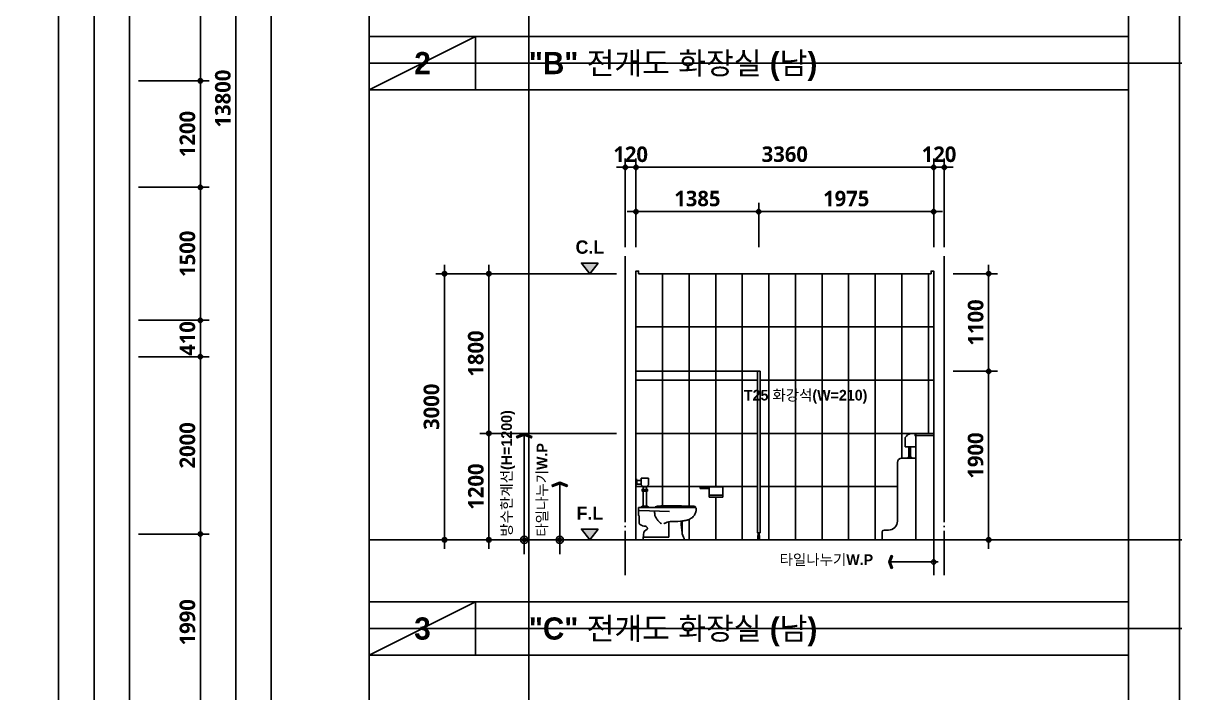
# Model space of a CAD drawing. Header units: millimetres. Extents: x 0 to 336000, y 0 to 30768.
# Drawn here: x 65425 to 78500, y 7550 to 15100 of the extents above; entities that cross this region are included whole.
import ezdxf
from ezdxf.enums import TextEntityAlignment as Align

# ---------------------------------------------------------------- set-up
doc = ezdxf.new("R2010")
doc.units = ezdxf.units.MM
doc.header["$LTSCALE"] = 50
doc.linetypes.add('CEN', pattern=[62, 60, -1, 0, -1])
doc.linetypes.add('HID', pattern=[0.5, 0.25, -0.25])
doc.layers.get('Defpoints').update_dxf_attribs({"color": 153})
for name, color, linetype in [('A-ANNO-GRA1', 7, 'Continuous'), ('A-ANNO-LEAD', 4, 'Continuous'), ('A-ANNO-SYMB', 7, 'Continuous'), ('A-ANNO-TEXT1', 7, 'Continuous'), ('A-CEN', 1, 'CEN'), ('A-FLOR-TOIL-ELE2', 4, 'Continuous'), ('A-FLOR-TOIL-TILE', 8, 'Continuous'), ('A-ST-AXIS-DIM', 7, 'Continuous'), ('A-WALL-MASN', 3, 'Continuous'), ('CEN', 1, 'Continuous'), ('DIM', 7, 'Continuous'), ('ELE2', 3, 'Continuous'), ('HID', 7, 'HID')]:
    doc.layers.add(name, color=color, linetype=linetype)
doc.layers.add('G(그리드1)', color=185, linetype='Continuous', plot=False)
doc.layers.add('G(그리드2)', color=235, linetype='Continuous', plot=False)
doc.styles.add('2020음성 1차', font='나눔고딕Bold.ttf')
doc.styles.add('SH_진천_나눔', font='')
doc.styles.get('SH_진천_나눔').set_extended_font_data('NanumGothic', bold=True)
doc.dimstyles.new('SHP 50', dxfattribs={"dimscale": 50, "dimtxt": 3.5, "dimasz": 1, "dimexe": 2, "dimexo": 2, "dimgap": 1, "dimtad": 1, "dimdec": 0, "dimzin": 0, "dimdsep": 46, "dimtxsty": 'SH_진천_나눔', "dimblk": 'DIMDOT', "dimcen": 0.09, "dimclrd": 256, "dimclre": 256, "dimclrt": 3, "dimadec": 0, "dimazin": 1, "dimtfac": 1, "dimtdec": 0, "dimtix": 1, "dimtmove": 2, "dimatfit": 0, "dimldrblk": 'DIMDOT', "dimfxl": 1, "dimtolj": 1, "dimtzin": 0, "dimlwd": -1, "dimlwe": -1, "dimarcsym": 0})

# ---------------------------------------------------------------- blocks, each defined once
blk = doc.blocks.new('DIMDOT')
at = {"color": 0}
blk.add_line((-2, 0), (2, 0), dxfattribs=at)
for radius in [0.5, 0.25]:
    blk.add_circle((0, 0), radius, dxfattribs=at)
blk = doc.blocks.new('*D15667')
at = {"layer": 'A-ST-AXIS-DIM'}
for p, q in [((66725, 21150), (67925, 21150)), ((67825, 7400), (67825, 21100)), ((66725, 7350), (67925, 7350))]:
    blk.add_line(p, q, dxfattribs=at)
at = {"layer": 'Defpoints', "color": 0}
for p in [(66625, 21150), (67825, 21150), (66625, 7350)]:
    blk.add_point(p, dxfattribs=at)
at = {"layer": 'A-ST-AXIS-DIM', "linetype": 'ByBlock', "xscale": 50, "yscale": 50, "zscale": 50}
for p, rotation in [((67825, 21150), 90), ((67825, 7350), 270)]:
    blk.add_blockref('DIMDOT', p, dxfattribs=dict(at, rotation=rotation))
at = {"layer": 'A-ST-AXIS-DIM', "color": 3, "insert": (67679, 14250), "char_height": 175, "attachment_point": 5, "rotation": 90, "style": 'SH_진천_나눔'}
blk.add_mtext('\\A1;13800', dxfattribs=at)
blk = doc.blocks.new('*D15669')
at = {"layer": 'A-ST-AXIS-DIM'}
for p, q in [((66725, 17750), (67525, 17750)), ((67425, 14500), (67425, 17700)), ((66725, 14450), (67525, 14450))]:
    blk.add_line(p, q, dxfattribs=at)
at = {"layer": 'Defpoints', "color": 0}
for p in [(66625, 17750), (67425, 17750), (66625, 14450)]:
    blk.add_point(p, dxfattribs=at)
at = {"layer": 'A-ST-AXIS-DIM', "linetype": 'ByBlock', "xscale": 50, "yscale": 50, "zscale": 50}
for p, rotation in [((67425, 17750), 90), ((67425, 14450), 270)]:
    blk.add_blockref('DIMDOT', p, dxfattribs=dict(at, rotation=rotation))
at = {"layer": 'A-ST-AXIS-DIM', "color": 3, "insert": (67279, 16100), "char_height": 175, "attachment_point": 5, "rotation": 90, "style": 'SH_진천_나눔'}
blk.add_mtext('\\A1;3300', dxfattribs=at)
blk = doc.blocks.new('*D15670')
at = {"layer": 'A-ST-AXIS-DIM'}
for p, q in [((66725, 14450), (67525, 14450)), ((67425, 14400), (67425, 13300)), ((66725, 13250), (67525, 13250))]:
    blk.add_line(p, q, dxfattribs=at)
at = {"layer": 'Defpoints', "color": 0}
for p in [(66625, 14450), (66625, 13250), (67425, 13250)]:
    blk.add_point(p, dxfattribs=at)
at = {"layer": 'A-ST-AXIS-DIM', "linetype": 'ByBlock', "xscale": 50, "yscale": 50, "zscale": 50}
for p, rotation in [((67425, 14450), 90), ((67425, 13250), 270)]:
    blk.add_blockref('DIMDOT', p, dxfattribs=dict(at, rotation=rotation))
at = {"layer": 'A-ST-AXIS-DIM', "color": 3, "insert": (67279, 13850), "char_height": 175, "attachment_point": 5, "rotation": 90, "style": 'SH_진천_나눔'}
blk.add_mtext('\\A1;1200', dxfattribs=at)
blk = doc.blocks.new('*D16182')
at = {"layer": 'A-ST-AXIS-DIM'}
for p, q in [((66725, 13250), (67525, 13250)), ((67425, 11800), (67425, 13200)), ((66725, 11750), (67525, 11750))]:
    blk.add_line(p, q, dxfattribs=at)
at = {"layer": 'Defpoints', "color": 0}
for p in [(66625, 13250), (67425, 13250), (66625, 11750)]:
    blk.add_point(p, dxfattribs=at)
at = {"layer": 'A-ST-AXIS-DIM', "linetype": 'ByBlock', "xscale": 50, "yscale": 50, "zscale": 50}
for p, rotation in [((67425, 13250), 90), ((67425, 11750), 270)]:
    blk.add_blockref('DIMDOT', p, dxfattribs=dict(at, rotation=rotation))
at = {"layer": 'A-ST-AXIS-DIM', "color": 3, "insert": (67279, 12500), "char_height": 175, "attachment_point": 5, "rotation": 90, "style": 'SH_진천_나눔'}
blk.add_mtext('\\A1;1500', dxfattribs=at)
blk = doc.blocks.new('*D16183')
at = {"layer": 'A-ST-AXIS-DIM'}
for p, q in [((66725, 11340), (67525, 11340)), ((67425, 11290), (67425, 9390)), ((66725, 9340), (67525, 9340))]:
    blk.add_line(p, q, dxfattribs=at)
at = {"layer": 'Defpoints', "color": 0}
for p in [(66625, 11340), (66625, 9340), (67425, 9340)]:
    blk.add_point(p, dxfattribs=at)
at = {"layer": 'A-ST-AXIS-DIM', "linetype": 'ByBlock', "xscale": 50, "yscale": 50, "zscale": 50}
for p, rotation in [((67425, 11340), 90), ((67425, 9340), 270)]:
    blk.add_blockref('DIMDOT', p, dxfattribs=dict(at, rotation=rotation))
at = {"layer": 'A-ST-AXIS-DIM', "color": 3, "insert": (67279, 10340), "char_height": 175, "attachment_point": 5, "rotation": 90, "style": 'SH_진천_나눔'}
blk.add_mtext('\\A1;2000', dxfattribs=at)
blk = doc.blocks.new('*D16184')
at = {"layer": 'A-ST-AXIS-DIM'}
for p, q in [((66725, 9340), (67525, 9340)), ((67425, 7400), (67425, 9290)), ((66725, 7350), (67525, 7350))]:
    blk.add_line(p, q, dxfattribs=at)
at = {"layer": 'Defpoints', "color": 0}
for p in [(66625, 9340), (67425, 9340), (66625, 7350)]:
    blk.add_point(p, dxfattribs=at)
at = {"layer": 'A-ST-AXIS-DIM', "linetype": 'ByBlock', "xscale": 50, "yscale": 50, "zscale": 50}
for p, rotation in [((67425, 9340), 90), ((67425, 7350), 270)]:
    blk.add_blockref('DIMDOT', p, dxfattribs=dict(at, rotation=rotation))
at = {"layer": 'A-ST-AXIS-DIM', "color": 3, "insert": (67279, 8345), "char_height": 175, "attachment_point": 5, "rotation": 90, "style": 'SH_진천_나눔'}
blk.add_mtext('\\A1;1990', dxfattribs=at)
blk = doc.blocks.new('*D16214')
at = {"layer": 'A-ST-AXIS-DIM'}
for p, q in [((67425, 11800), (67425, 11850)), ((66725, 11750), (67525, 11750)), ((67425, 11750), (67425, 11340)), ((66725, 11340), (67525, 11340)), ((67425, 11290), (67425, 11240))]:
    blk.add_line(p, q, dxfattribs=at)
at = {"layer": 'Defpoints', "color": 0}
for p in [(66625, 11750), (66625, 11340), (67425, 11340)]:
    blk.add_point(p, dxfattribs=at)
at = {"layer": 'A-ST-AXIS-DIM', "linetype": 'ByBlock', "xscale": 50, "yscale": 50, "zscale": 50}
for p, rotation in [((67425, 11750), 270), ((67425, 11340), 90)]:
    blk.add_blockref('DIMDOT', p, dxfattribs=dict(at, rotation=rotation))
at = {"layer": 'A-ST-AXIS-DIM', "color": 3, "insert": (67279, 11545), "char_height": 175, "attachment_point": 5, "rotation": 90, "style": 'SH_진천_나눔'}
blk.add_mtext('\\A1;410', dxfattribs=at)
blk = doc.blocks.new('*D20785')
at = {"layer": 'A-ST-AXIS-DIM'}
for p, q in [((72170, 13475), (72120, 13475)), ((72220, 12575), (72220, 13575)), ((72340, 13475), (72220, 13475)), ((72340, 12575), (72340, 13575)), ((72390, 13475), (72440, 13475))]:
    blk.add_line(p, q, dxfattribs=at)
at = {"layer": 'Defpoints', "color": 0}
for p in [(72220, 13475), (72220, 12475), (72340, 12475)]:
    blk.add_point(p, dxfattribs=at)
at = {"layer": 'A-ST-AXIS-DIM', "linetype": 'ByBlock', "xscale": 50, "yscale": 50, "zscale": 50}
blk.add_blockref('DIMDOT', (72220, 13475), dxfattribs=at)
at = {"layer": 'A-ST-AXIS-DIM', "linetype": 'ByBlock', "xscale": 50, "yscale": 50, "zscale": 50, "rotation": 180}
blk.add_blockref('DIMDOT', (72340, 13475), dxfattribs=at)
at = {"layer": 'A-ST-AXIS-DIM', "color": 3, "insert": (72280, 13621), "char_height": 175, "attachment_point": 5, "style": 'SH_진천_나눔'}
blk.add_mtext('\\A1;120', dxfattribs=at)
blk = doc.blocks.new('*D20786')
at = {"layer": 'A-ST-AXIS-DIM'}
for p, q in [((72340, 12575), (72340, 13575)), ((72390, 13475), (75650, 13475)), ((75700, 12575), (75700, 13575))]:
    blk.add_line(p, q, dxfattribs=at)
at = {"layer": 'Defpoints', "color": 0}
for p in [(75700, 13475), (72340, 12475), (75700, 12475)]:
    blk.add_point(p, dxfattribs=at)
at = {"layer": 'A-ST-AXIS-DIM', "linetype": 'ByBlock', "xscale": 50, "yscale": 50, "zscale": 50, "rotation": 180}
blk.add_blockref('DIMDOT', (72340, 13475), dxfattribs=at)
at = {"layer": 'A-ST-AXIS-DIM', "linetype": 'ByBlock', "xscale": 50, "yscale": 50, "zscale": 50}
blk.add_blockref('DIMDOT', (75700, 13475), dxfattribs=at)
at = {"layer": 'A-ST-AXIS-DIM', "color": 3, "insert": (74020, 13622), "char_height": 175, "attachment_point": 5, "style": 'SH_진천_나눔'}
blk.add_mtext('\\A1;3360', dxfattribs=at)
blk = doc.blocks.new('*D20787')
at = {"layer": 'A-ST-AXIS-DIM'}
for p, q in [((75650, 13475), (75600, 13475)), ((75700, 12575), (75700, 13575)), ((75700, 13475), (75820, 13475)), ((75820, 12575), (75820, 13575)), ((75870, 13475), (75920, 13475))]:
    blk.add_line(p, q, dxfattribs=at)
at = {"layer": 'Defpoints', "color": 0}
for p in [(75820, 13475), (75700, 12475), (75820, 12475)]:
    blk.add_point(p, dxfattribs=at)
at = {"layer": 'A-ST-AXIS-DIM', "linetype": 'ByBlock', "xscale": 50, "yscale": 50, "zscale": 50}
blk.add_blockref('DIMDOT', (75700, 13475), dxfattribs=at)
at = {"layer": 'A-ST-AXIS-DIM', "linetype": 'ByBlock', "xscale": 50, "yscale": 50, "zscale": 50, "rotation": 180}
blk.add_blockref('DIMDOT', (75820, 13475), dxfattribs=at)
at = {"layer": 'A-ST-AXIS-DIM', "color": 3, "insert": (75760, 13621), "char_height": 175, "attachment_point": 5, "style": 'SH_진천_나눔'}
blk.add_mtext('\\A1;120', dxfattribs=at)
blk = doc.blocks.new('*D20788')
at = {"layer": 'A-ST-AXIS-DIM'}
for p, q in [((72120, 12275), (70080, 12275)), ((70180, 12225), (70180, 9325)), ((72120, 9275), (70080, 9275))]:
    blk.add_line(p, q, dxfattribs=at)
at = {"layer": 'Defpoints', "color": 0}
for p in [(72220, 12275), (70180, 9275), (72220, 9275)]:
    blk.add_point(p, dxfattribs=at)
at = {"layer": 'A-ST-AXIS-DIM', "linetype": 'ByBlock', "xscale": 50, "yscale": 50, "zscale": 50}
for p, rotation in [((70180, 12275), 90), ((70180, 9275), 270)]:
    blk.add_blockref('DIMDOT', p, dxfattribs=dict(at, rotation=rotation))
at = {"layer": 'A-ST-AXIS-DIM', "color": 3, "insert": (70033, 10775), "char_height": 175, "attachment_point": 5, "rotation": 90, "style": 'SH_진천_나눔'}
blk.add_mtext('\\A1;3000', dxfattribs=at)
blk = doc.blocks.new('*D20789')
at = {"layer": 'A-ST-AXIS-DIM'}
for p, q in [((72120, 12275), (70580, 12275)), ((70680, 10525), (70680, 12225)), ((72120, 10475), (70580, 10475))]:
    blk.add_line(p, q, dxfattribs=at)
at = {"layer": 'Defpoints', "color": 0}
for p in [(70680, 12275), (72220, 12275), (72220, 10475)]:
    blk.add_point(p, dxfattribs=at)
at = {"layer": 'A-ST-AXIS-DIM', "linetype": 'ByBlock', "xscale": 50, "yscale": 50, "zscale": 50}
for p, rotation in [((70680, 12275), 90), ((70680, 10475), 270)]:
    blk.add_blockref('DIMDOT', p, dxfattribs=dict(at, rotation=rotation))
at = {"layer": 'A-ST-AXIS-DIM', "color": 3, "insert": (70533, 11375), "char_height": 175, "attachment_point": 5, "rotation": 90, "style": 'SH_진천_나눔'}
blk.add_mtext('\\A1;1800', dxfattribs=at)
blk = doc.blocks.new('*D20790')
at = {"layer": 'A-ST-AXIS-DIM'}
for p, q in [((72120, 10475), (70580, 10475)), ((70680, 10425), (70680, 9325)), ((72120, 9275), (70580, 9275))]:
    blk.add_line(p, q, dxfattribs=at)
at = {"layer": 'Defpoints', "color": 0}
for p in [(72220, 10475), (70680, 9275), (72220, 9275)]:
    blk.add_point(p, dxfattribs=at)
at = {"layer": 'A-ST-AXIS-DIM', "linetype": 'ByBlock', "xscale": 50, "yscale": 50, "zscale": 50}
for p, rotation in [((70680, 10475), 90), ((70680, 9275), 270)]:
    blk.add_blockref('DIMDOT', p, dxfattribs=dict(at, rotation=rotation))
at = {"layer": 'A-ST-AXIS-DIM', "color": 3, "insert": (70534, 9875), "char_height": 175, "attachment_point": 5, "rotation": 90, "style": 'SH_진천_나눔'}
blk.add_mtext('\\A1;1200', dxfattribs=at)
blk = doc.blocks.new('*D20791')
at = {"layer": 'A-ST-AXIS-DIM'}
for p, q in [((75920, 11175), (76420, 11175)), ((76320, 9325), (76320, 11125)), ((75920, 9275), (76420, 9275))]:
    blk.add_line(p, q, dxfattribs=at)
at = {"layer": 'Defpoints', "color": 0}
for p in [(75820, 11175), (76320, 11175), (75820, 9275)]:
    blk.add_point(p, dxfattribs=at)
at = {"layer": 'A-ST-AXIS-DIM', "linetype": 'ByBlock', "xscale": 50, "yscale": 50, "zscale": 50}
for p, rotation in [((76320, 11175), 90), ((76320, 9275), 270)]:
    blk.add_blockref('DIMDOT', p, dxfattribs=dict(at, rotation=rotation))
at = {"layer": 'A-ST-AXIS-DIM', "color": 3, "insert": (76173, 10225), "char_height": 175, "attachment_point": 5, "rotation": 90, "style": 'SH_진천_나눔'}
blk.add_mtext('\\A1;1900', dxfattribs=at)
blk = doc.blocks.new('*D20792')
at = {"layer": 'A-ST-AXIS-DIM'}
for p, q in [((75920, 12275), (76420, 12275)), ((76320, 12225), (76320, 11225)), ((75920, 11175), (76420, 11175))]:
    blk.add_line(p, q, dxfattribs=at)
at = {"layer": 'Defpoints', "color": 0}
for p in [(75820, 12275), (75820, 11175), (76320, 11175)]:
    blk.add_point(p, dxfattribs=at)
at = {"layer": 'A-ST-AXIS-DIM', "linetype": 'ByBlock', "xscale": 50, "yscale": 50, "zscale": 50}
for p, rotation in [((76320, 12275), 90), ((76320, 11175), 270)]:
    blk.add_blockref('DIMDOT', p, dxfattribs=dict(at, rotation=rotation))
at = {"layer": 'A-ST-AXIS-DIM', "color": 3, "insert": (76174, 11725), "char_height": 175, "attachment_point": 5, "rotation": 90, "style": 'SH_진천_나눔'}
blk.add_mtext('\\A1;1100', dxfattribs=at)
blk = doc.blocks.new('*D20793')
at = {"layer": 'A-ST-AXIS-DIM'}
for p, q in [((72340, 12575), (72340, 13075)), ((73725, 12575), (73725, 13075)), ((73675, 12975), (72390, 12975))]:
    blk.add_line(p, q, dxfattribs=at)
at = {"layer": 'Defpoints', "color": 0}
for p in [(72340, 12975), (72340, 12475), (73725, 12475)]:
    blk.add_point(p, dxfattribs=at)
at = {"layer": 'A-ST-AXIS-DIM', "linetype": 'ByBlock', "xscale": 50, "yscale": 50, "zscale": 50, "rotation": 180}
blk.add_blockref('DIMDOT', (72340, 12975), dxfattribs=at)
at = {"layer": 'A-ST-AXIS-DIM', "linetype": 'ByBlock', "xscale": 50, "yscale": 50, "zscale": 50}
blk.add_blockref('DIMDOT', (73725, 12975), dxfattribs=at)
at = {"layer": 'A-ST-AXIS-DIM', "color": 3, "insert": (73033, 13122), "char_height": 175, "attachment_point": 5, "style": 'SH_진천_나눔'}
blk.add_mtext('\\A1;1385', dxfattribs=at)
blk = doc.blocks.new('ARROWX')
blk.add_lwpolyline([(-0.2, -0.5), (-0.293, -0.463), (-0.108, 0), (-0.293, 0.463), (-0.2, 0.5), (0, 0)], close=True)
for points in [[(-0.2, 0.5), (-0.293, 0.463), (0, 0), (-0.108, 0)], [(0, 0), (-0.108, 0), (-0.2, -0.5), (-0.293, -0.463)]]:
    blk.add_solid(points)
blk = doc.blocks.new('Z_DOT')
at = {"layer": 'DIM', "color": 0}
for p, q in [((0, -3), (0, 3)), ((-3, 0), (3, 0))]:
    blk.add_line(p, q, dxfattribs=at)
for radius in [0.75, 0.375]:
    blk.add_circle((0, 0), radius, dxfattribs=at)
blk = doc.blocks.new('*D20794')
at = {"layer": 'A-ST-AXIS-DIM'}
for p, q in [((73725, 12575), (73725, 13075)), ((75700, 12575), (75700, 13075)), ((73775, 12975), (75650, 12975))]:
    blk.add_line(p, q, dxfattribs=at)
at = {"layer": 'Defpoints', "color": 0}
for p in [(75700, 12975), (73725, 12475), (75700, 12475)]:
    blk.add_point(p, dxfattribs=at)
at = {"layer": 'A-ST-AXIS-DIM', "linetype": 'ByBlock', "xscale": 50, "yscale": 50, "zscale": 50, "rotation": 180}
blk.add_blockref('DIMDOT', (73725, 12975), dxfattribs=at)
at = {"layer": 'A-ST-AXIS-DIM', "linetype": 'ByBlock', "xscale": 50, "yscale": 50, "zscale": 50}
blk.add_blockref('DIMDOT', (75700, 12975), dxfattribs=at)
at = {"layer": 'A-ST-AXIS-DIM', "color": 3, "insert": (74713, 13122), "char_height": 175, "attachment_point": 5, "style": 'SH_진천_나눔'}
blk.add_mtext('\\A1;1975', dxfattribs=at)
blk = doc.blocks.new('_CIDOTB')
at = {"color": 0, "linetype": 'ByBlock'}
blk.add_line((2, 0), (-1, 0), dxfattribs=at)
blk.add_circle((0, 0), 0.5, dxfattribs=at)

msp = doc.modelspace()

# ---------------------------------------------------------------- hatches: boundary and pattern name
at = {"layer": 'A-ANNO-SYMB', "transparency": 33554687}
h = msp.add_hatch(color=256, dxfattribs=at)
h.dxf.hatch_style = 1
h.paths.add_polyline_path([(71915.5, 12395.5), (71724.5, 12395.5), (71820, 12275)])
h = msp.add_hatch(color=256, dxfattribs=at)
h.dxf.hatch_style = 1
h.paths.add_polyline_path([(71915.5, 9395.5), (71724.5, 9395.5), (71820, 9275)])

# ---------------------------------------------------------------- linework, layer by layer
at = {"layer": 'A-ANNO-GRA1'}
for p, q in [((69331.3, 27100), (69331.3, 1600)), ((77900, 14950), (69331.3, 14950)), ((70531.3, 14950), (70531.3, 14350)), ((77900, 14350), (69331.3, 14350)), ((77900, 8575), (69331.3, 8575)), ((70531.3, 8575), (70531.3, 7975)), ((77900, 7975), (69331.3, 7975))]:
    msp.add_line(p, q, dxfattribs=at)
msp.add_lwpolyline([(43625.2, 27100), (43625.2, 1600), (77900, 1600), (77900, 27100)], close=True, dxfattribs=at)
at = {"layer": 'A-ANNO-LEAD'}
msp.add_lwpolyline([(75636.2, 10475.2, 0, 40, 0), (75569.3, 10574.9, 0, 0, 0), (75347.4, 10905.8, 0, 0, 0), (75097.4, 10905.8, 0, 0, 0)], format="xyseb", dxfattribs=at)
at = {"layer": 'A-ANNO-SYMB'}
for p, q in [((71080, 10456.4), (71080, 9376.4)), ((71480, 9900.4), (71480, 9437)), ((75213.9, 9025), (75600, 9025))]:
    msp.add_line(p, q, dxfattribs=at)
at = {"layer": 'A-ANNO-SYMB', "transparency": 33554687}
for points in [[(71915.5, 12395.5), (71724.5, 12395.5), (71820, 12275)], [(71915.5, 9395.5), (71724.5, 9395.5), (71820, 9275)]]:
    msp.add_lwpolyline(points, close=True, dxfattribs=at)
at = {"layer": 'A-CEN'}
for p, q in [((72220, 12475), (72220, 8875)), ((75820, 12475), (75820, 8875))]:
    msp.add_line(p, q, dxfattribs=at)
at = {"layer": 'A-FLOR-TOIL-ELE2'}
for p, q in [((75439.8, 10475), (75500, 10475)), ((75500, 10325), (75500, 10475)), ((75379.6, 10325), (75379.6, 10429.6)), ((75500, 10325), (75379.6, 10325)), ((75410, 10205), (75405, 10195)), ((75415, 10205), (75410, 10205)), ((75410, 10205), (75450, 10205)), ((75415, 10210), (75415, 10205)), ((75420, 10210), (75415, 10210)), ((75445, 10210), (75415, 10210)), ((75420, 10325), (75420, 10210)), ((75440, 10210), (75440, 10325)), ((75445, 10210), (75440, 10210)), ((75445, 10205), (75445, 10210)), ((75450, 10205), (75445, 10205)), ((75455, 10195), (75450, 10205)), ((75290, 10145), (75290, 9485)), ((75405, 10195), (75340, 10195)), ((75405, 10195), (75455, 10195)), ((75500, 10195), (75455, 10195)), ((75500, 9275), (75500, 10195)), ((75500, 9275), (75500, 10195)), ((72350, 9944.1), (72350, 9904.1)), ((72400, 9944.1), (72400, 9904.1)), ((72420, 9874.1), (72460, 9874.1)), ((72460, 9844.1), (72420, 9844.1)), ((72420, 9824.1), (72460, 9824.1)), ((73065, 9874.1), (73065, 9854.1)), ((73065, 9874.1), (73165, 9874.1)), ((73065, 9854.1), (73165, 9854.1)), ((73321, 9874.1), (73165, 9874.1)), ((73165, 9874.1), (73165, 9824.1)), ((73165, 9874.1), (73165, 9754.1)), ((73165, 9754.1), (73165, 9874.1)), ((73321, 9874.1), (73321, 9754.1)), ((73321, 9754.1), (73321, 9874.1)), ((73321, 9779.1), (73165, 9779.1)), ((73321, 9754.1), (73165, 9754.1)), ((73321, 9774.1), (73321, 9754.1)), ((72380, 9604.1), (72720, 9594.1)), ((72410, 9649.1), (72470, 9649.1)), ((72420, 9654.1), (72460, 9654.1)), ((72710, 9304.1), (72710, 9474.1)), ((72860, 9484.8), (72860, 9359.1)), ((72425, 9304.1), (72710, 9304.1)), ((75120, 9365), (75120, 9275)), ((75190, 9385), (75140, 9385)), ((75120, 9275), (75500, 9275))]:
    msp.add_line(p, q, dxfattribs=at)
for points in [[(73740, 9355), (73710, 9355), (73710, 11175), (73740, 11175)], [(75500, 9275), (75700, 9275), (75700, 10451), (75500, 10451)], [(73720, 9325), (73730, 9325), (73730, 9355), (73720, 9355)]]:
    msp.add_lwpolyline(points, close=True, dxfattribs=at)
for points in [[(72425, 9274.1), (72875, 9274.1, 0.5766821), (72883.5, 9288.8, -0.0999378), (72860, 9359.1), (72850, 9444.1, -0.0164649), (72849.7, 9453.8, -0.0154745), (72850, 9464.1, -0.0650559), (72851.1, 9469.6, -0.0347128), (72855, 9479.1, -0.1313089), (72859.9, 9484.7, -0.0884774), (72870, 9489.1, 0.0055303), (72912.8, 9496.4, 0.0191673), (72925, 9499.1, 0.0518299), (72941.2, 9505.2, 0.032539), (72965, 9519.1, 0.0479468), (72986.9, 9537.2, 0.0636254), (73000, 9554.1, 0.0315973), (73009.4, 9572.8, 0.0383776), (73015, 9589.1, 0.0135161), (73018.1, 9602.7, 0.0163211), (73020, 9614.1, 0.0330412), (73020.6, 9622.6, 0.0426563), (73020, 9629.1, 0.1549414), (73016.1, 9636.6, 0.1989124), (73010, 9639.1), (72755, 9639.1), (72480, 9639.1), (72475, 9649.1), (72470, 9649.1), (72470, 9654.1), (72460, 9654.1), (72460, 9824.1), (72470, 9824.1), (72470, 9844.1), (72460, 9844.1), (72460, 9874.1), (72480, 9894.1), (72480, 9969.1), (72400, 9969.1), (72400, 9944.1), (72350, 9944.1), (72350, 9954.1), (72340, 9959.1)], [(72340, 9889.1), (72350, 9899.1), (72350, 9904.1), (72400, 9904.1), (72400, 9894.1), (72420, 9874.1), (72420, 9844.1), (72410, 9844.1), (72410, 9824.1), (72420, 9824.1), (72420, 9654.1), (72410, 9654.1), (72410, 9649.1), (72405, 9649.1), (72400, 9639.1), (72370, 9639.1), (72370, 9579.1), (72370, 9549.1, 0.4142136), (72372.5, 9546.6, -0.4142136), (72375, 9544.1), (72375, 9509.1), (72375, 9474.1, 0.0954146), (72377.7, 9459.9, 0.1061955), (72385, 9449.1, 0.0760075), (72392.4, 9443.9, 0.0280162), (72415, 9434.1, 0.0760763), (72441.2, 9428.8, -0.1407596), (72455, 9424.1, -0.0445652), (72459.9, 9420.1, -0.0360624), (72465, 9414.1, -0.04442), (72468.9, 9407.8, -0.0885716), (72470, 9404.1, -0.1444756), (72469, 9398.7, -0.1305202), (72465, 9394.1), (72450, 9384.1), (72435, 9374.1, 0.1667819), (72433.5, 9372.2, 0.0297034), (72430, 9359.1, 0.0152699), (72428.7, 9351.9, 0.0039741), (72425, 9324.1, 0.0315106), (72422, 9277.1, 0.4142136), (72425, 9274.1)], [(72550, 9599.1, -0.0105575), (72549.8, 9589.3, -0.020332), (72550, 9584.1, -0.0151462), (72552.4, 9562.4, -0.0245814), (72555, 9549.1, -0.0559194), (72561.1, 9532.6, -0.0359211), (72575, 9509.1, -0.0278972), (72587.9, 9492.6, -0.0181769), (72610, 9469.1, -0.0339544), (72616.2, 9463.8, -0.0166436), (72630, 9454.1)], [(72870, 9489.1, -0.0497367), (72758.5, 9482.6, 0.0871938), (72695, 9474.1, 0.0184175), (72683.3, 9470, 0.015676), (72670, 9464.1, 0.0362152), (72664.3, 9460.9, 0.0207883), (72655, 9454.1)]]:
    msp.add_lwpolyline(points, format="xyb", dxfattribs=at)
msp.add_lwpolyline([(72400, 9639.1), (72480, 9639.1)], dxfattribs=at)
for points in [[(72560, 9644.1), (72795, 9644.1), (73015, 9644.1, -0.6681786), (73015.2, 9644.7, -0.0416159), (73010, 9649.1, -0.145358), (72991.8, 9655.4, -0.0123166), (72770, 9659.1, -0.0048499), (72601.4, 9656.2, -0.0495317), (72585, 9654.1, -0.0388998), (72559.6, 9646.2, -0.8257928)], [(73725, 9275), (73735, 9275), (73735, 9320, 0.4142136), (73730, 9325), (73720, 9325, 0.4142136), (73715, 9320), (73715, 9275)]]:
    msp.add_lwpolyline(points, format="xyb", close=True, dxfattribs=at)
for centre, radius, start, end in [((75473.5, 10367.7), 112.5, 107.43878, 146.6277), ((75340, 10145), 50, 90, 180), ((75190, 9485), 100, 270, 0), ((75140, 9365), 20, 90, 180)]:
    msp.add_arc(centre, radius, start, end, dxfattribs=at)
at = {"layer": 'A-FLOR-TOIL-TILE'}
for p, q in [((72640, 9656.6), (72640, 12275)), ((72940, 9655.3), (72940, 12275)), ((73240, 9874.1), (73240, 12275)), ((73540, 9275), (73540, 12275)), ((73840, 9275), (73840, 12275)), ((74140, 9275), (74140, 12275)), ((74440, 9275), (74440, 12275)), ((74740, 9275), (74740, 12275)), ((75040, 9275), (75040, 12275)), ((75340, 10195), (75340, 12275)), ((75640, 10475), (75640, 12275)), ((75700, 11675), (72340, 11675)), ((73710, 11075), (72340, 11075)), ((75700, 11075), (73740, 11075)), ((73710, 10475), (72340, 10475)), ((75700, 10475), (73740, 10475)), ((73710, 9875), (72340, 9875)), ((75290, 9875), (73740, 9875)), ((73240, 9275), (73240, 9754.1)), ((72940, 9639.1), (72940, 9644.1)), ((72940, 9275), (72940, 9504.6))]:
    msp.add_line(p, q, dxfattribs=at)
at = {"layer": 'A-WALL-MASN'}
msp.add_lwpolyline([(75490, 10475), (75700, 10475), (75700, 10451), (75490, 10451)], close=True, dxfattribs=at)
at = {"layer": 'CEN'}
msp.add_line((75700, 9275), (75700, 8875), dxfattribs=at)
at = {"layer": 'Defpoints'}
msp.add_lwpolyline([(43000, 28700), (78474.8, 28700), (78474.8, 1000), (43000, 1000)], close=True, dxfattribs=at)
at = {"layer": 'ELE2'}
msp.add_lwpolyline([(75700, 12275), (75700, 12305), (75670, 12305), (75670, 12275), (72370, 12275), (72370, 12305), (72340, 12305), (72340, 12275), (72340, 9275), (75700, 9275)], close=True, dxfattribs=at)
at = {"layer": 'G(그리드1)'}
msp.add_line((78500, 9275), (69331.3, 9275), dxfattribs=at)
for points in [[(44825.2, 25900), (68225.2, 25900), (68225.2, 4150), (44825.2, 4150)], [(45225.2, 25500), (67825.2, 25500), (67825.2, 4550), (45225.2, 4550)], [(45625.2, 25100), (67425.2, 25100), (67425.2, 4950), (45625.2, 4950)], [(46425.2, 24300), (66625.2, 24300), (66625.2, 5750), (46425.2, 5750)]]:
    msp.add_lwpolyline(points, close=True, dxfattribs=at)
at = {"layer": 'G(그리드2)'}
for p, q in [((71131.3, 27100), (71131.3, 1000)), ((69331.3, 14350), (70531.3, 14950)), ((78500, 14650), (69331.3, 14650)), ((69331.3, 7975), (70531.3, 8575)), ((78500, 8275), (69331.3, 8275))]:
    msp.add_line(p, q, dxfattribs=at)
for points in [[(47525.2, 24700), (66625.2, 24700), (66625.2, 5350), (47525.2, 5350)], [(47925.2, 24300), (66225.2, 24300), (66225.2, 5750), (47925.2, 5750)], [(48325.2, 23900), (65825.2, 23900), (65825.2, 6150), (48325.2, 6150)]]:
    msp.add_lwpolyline(points, close=True, dxfattribs=at)
at = {"layer": 'HID', "ltscale": 1000}
msp.add_line((73710, 11175), (72340, 11175), dxfattribs=at)
at = {"layer": 'HID'}
for p, q in [((72340, 10475), (73710, 10475)), ((73740, 10475), (75700, 10475))]:
    msp.add_line(p, q, dxfattribs=at)

# ---------------------------------------------------------------- block references
at = {"layer": 'A-ANNO-SYMB'}
for name, p, xscale, yscale, zscale, rotation in [('ARROWX', (71080, 10475), 172.7999999999884, 172.7999999999884, 172.7999999999884, 90), ('ARROWX', (71480, 9926.2), 172.7999999999884, 172.7999999999884, 172.7999999999884, 90), ('Z_DOT', (71080, 9275), 54, 54, 54, 270), ('Z_DOT', (71480, 9275), 54, 54, 54, 270)]:
    msp.add_blockref(name, p, dxfattribs=dict(at, xscale=xscale, yscale=yscale, zscale=zscale, rotation=rotation))
for name, p, xscale, yscale, zscale in [('ARROWX', (75192.3, 9025), -144, 144, 144), ('_CIDOTB', (75700, 9025), -50, 50, 50)]:
    msp.add_blockref(name, p, dxfattribs=dict(at, xscale=xscale, yscale=yscale, zscale=zscale))

# ---------------------------------------------------------------- texts
at = {"layer": 'A-ANNO-TEXT1', "style": '2020음성 1차'}
for s, height, p in [('2', 250, (69931.3, 14650)), ('C.L', 150, (71820, 12575.5)), ('F.L', 150, (71820, 9575.5)), ('3', 250, (69931.3, 8275))]:
    msp.add_text(s, height=height, dxfattribs=at).set_placement(p, align=Align.MIDDLE_CENTER)
for s, height, p in [('"B" 전개도 화장실 (남)', 250, (71131.3, 14650)), ('T25 화강석(W=210)', 120, (73558.5, 10905.8)), ('타일나누기W.P', 120, (73960.7, 9051.4)), ('"C" 전개도 화장실 (남)', 250, (71131.3, 8275))]:
    msp.add_text(s, height=height, dxfattribs=at).set_placement(p, align=Align.MIDDLE_LEFT)
for s, p in [('방수한계선(H=1200)', (70939.8, 9309.9)), ('타일나누기W.P', (71339.8, 9309.9))]:
    msp.add_text(s, height=120, rotation=90, dxfattribs=at).set_placement(p)

# ---------------------------------------------------------------- dimensions: what is measured, and where the dimension line sits
at = {"layer": 'A-ST-AXIS-DIM'}
for base, p1, p2, angle, picture, middle in [((67825.2, 21150), (66625.2, 7350), (66625.2, 21150), 90, '*D15667', (67678.6, 14250)), ((67425.2, 17750), (66625.2, 14450), (66625.2, 17750), 270, '*D15669', (67278.6, 16100)), ((67425.2, 13250), (66625.2, 14450), (66625.2, 13250), 90, '*D15670', (67279, 13850)), ((67425.2, 13250), (66625.2, 11750), (66625.2, 13250), 270, '*D16182', (67279, 12500)), ((67425.2, 11340), (66625.2, 11750), (66625.2, 11340), 90, '*D16214', (67279.2, 11545)), ((67425.2, 9340), (66625.2, 11340), (66625.2, 9340), 90, '*D16183', (67279, 10340)), ((67425.2, 9340), (66625.2, 7350), (66625.2, 9340), 270, '*D16184', (67278.6, 8345))]:
    dim = msp.add_linear_dim(base=base, p1=p1, p2=p2, angle=angle, dimstyle='SHP 50', dxfattribs=at)
    dim.commit()
    dim.dimension.update_dxf_attribs({"geometry": picture, "text_midpoint": middle})
for base, p1, p2, picture, middle in [((72220, 13475), (72340, 12475), (72220, 12475), '*D20785', (72280, 13621.2)), ((72340, 12975), (73725, 12475), (72340, 12475), '*D20793', (73032.5, 13121.6))]:
    dim = msp.add_linear_dim(base=base, p1=p1, p2=p2, dimstyle='SHP 50', override={"dimtxsty": 'SH_진천_나눔', "dimldrblk": 'DIMDOT'}, dxfattribs=at)
    dim.commit()
    dim.dimension.update_dxf_attribs({"geometry": picture, "text_midpoint": middle})
for base, p1, p2, angle, picture, middle in [((75700, 13475), (72340, 12475), (75700, 12475), 180, '*D20786', (74020, 13621.6)), ((75820, 13475), (75700, 12475), (75820, 12475), 180, '*D20787', (75760, 13621.2)), ((75700, 12975), (73725, 12475), (75700, 12475), 180, '*D20794', (74712.5, 13121.6)), ((70180, 9275), (72220, 12275), (72220, 9275), 270, '*D20788', (70033.4, 10775)), ((70680, 12275), (72220, 10475), (72220, 12275), 90, '*D20789', (70533.4, 11375)), ((76320, 11175), (75820, 12275), (75820, 11175), 270, '*D20792', (76174, 11725)), ((76320, 11175), (75820, 9275), (75820, 11175), 90, '*D20791', (76173.4, 10225)), ((70680, 9275), (72220, 10475), (72220, 9275), 270, '*D20790', (70533.8, 9875))]:
    dim = msp.add_linear_dim(base=base, p1=p1, p2=p2, angle=angle, dimstyle='SHP 50', override={"dimtxsty": 'SH_진천_나눔', "dimldrblk": 'DIMDOT'}, dxfattribs=at)
    dim.commit()
    dim.dimension.update_dxf_attribs({"geometry": picture, "text_midpoint": middle})

doc.saveas('drawing.dxf')
